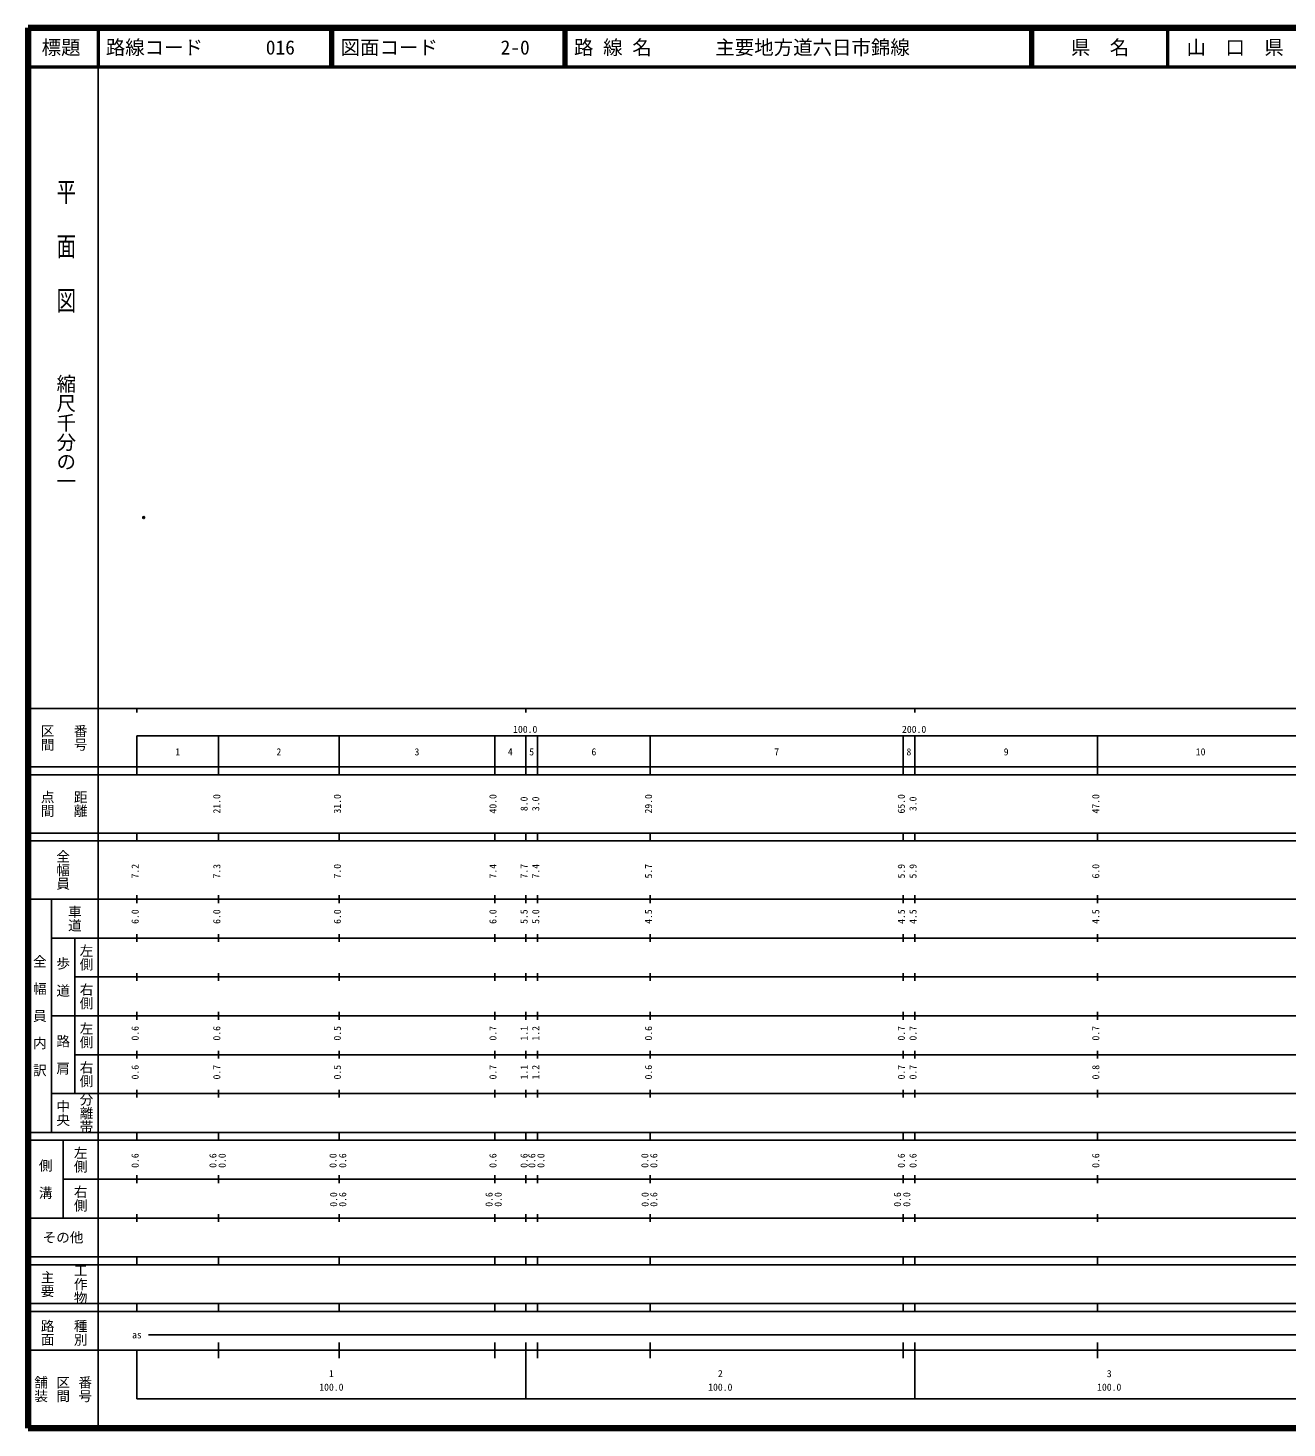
# Model space of a CAD drawing. Units: millimetres on the paper. Extents: x 40 to 680, y 20 to 380.
# Drawn here: x 40 to 363.7, y 20 to 380 of the extents above; entities that cross this region are included whole.
import ezdxf
from ezdxf.enums import TextEntityAlignment as Align

# ---------------------------------------------------------------- set-up
doc = ezdxf.new("R2010")
doc.units = ezdxf.units.MM
doc.header["$PDMODE"] = 32
doc.header["$PDSIZE"] = 0.5
doc.layers.add('M-OTRS', color=6, linetype='Continuous')
doc.layers.add('M-TTL-TXT', color=7, linetype='Continuous')
for name, color, linetype, lineweight in [('M-TTL', 2, 'Continuous', 140), ('M-TTL-BAND', 7, 'Continuous', 25), ('M-TTL-LINE', 7, 'Continuous', 50)]:
    doc.layers.add(name, color=color, linetype=linetype, lineweight=lineweight)
doc.styles.add('@ＭＳ ゴシック', font='')
doc.styles.add('ＭＳ ゴシック', font='')
doc.styles.get('@ＭＳ ゴシック').set_extended_font_data('@MS Gothic')
doc.styles.get('ＭＳ ゴシック').set_extended_font_data('MS Gothic')

msp = doc.modelspace()

# ---------------------------------------------------------------- linework, layer by layer
at = {"layer": 'M-OTRS'}
msp.add_point((69.744, 254.105), dxfattribs=at)
at = {"layer": 'M-TTL'}
for p, q in [((40, 380), (40, 20)), ((680, 380), (40, 380)), ((40, 20), (680, 20))]:
    msp.add_line(p, q, dxfattribs=at)
at = {"layer": 'M-TTL-BAND'}
for p, q in [((58, 370), (58, 20)), ((40, 205), (579, 205)), ((68, 205), (68, 204)), ((168, 205), (168, 204)), ((268, 205), (268, 204)), ((68, 198), (579, 198)), ((68, 198), (68, 188)), ((89, 188), (89, 198)), ((120, 188), (120, 198)), ((160, 188), (160, 198)), ((168, 188), (168, 198)), ((171, 188), (171, 198)), ((200, 188), (200, 198)), ((265, 188), (265, 198)), ((268, 188), (268, 198)), ((315, 188), (315, 198)), ((40, 190), (579, 190)), ((40, 188), (579, 188)), ((40, 173), (579, 173)), ((68, 171), (68, 173)), ((89, 171), (89, 173)), ((120, 171), (120, 173)), ((160, 171), (160, 173)), ((168, 171), (168, 173)), ((171, 171), (171, 173)), ((200, 171), (200, 173)), ((265, 171), (265, 173)), ((268, 171), (268, 173)), ((315, 171), (315, 173)), ((40, 171), (579, 171)), ((40, 156), (579, 156)), ((46, 96), (46, 156)), ((68, 155), (68, 157)), ((89, 155), (89, 157)), ((120, 155), (120, 157)), ((160, 155), (160, 157)), ((168, 155), (168, 157)), ((171, 155), (171, 157)), ((200, 155), (200, 157)), ((265, 155), (265, 157)), ((268, 155), (268, 157)), ((315, 155), (315, 157)), ((46, 146), (579, 146)), ((52, 146), (52, 106)), ((68, 145), (68, 147)), ((89, 145), (89, 147)), ((120, 145), (120, 147)), ((160, 145), (160, 147)), ((168, 145), (168, 147)), ((171, 145), (171, 147)), ((200, 145), (200, 147)), ((265, 145), (265, 147)), ((268, 145), (268, 147)), ((315, 145), (315, 147)), ((68, 135), (68, 137)), ((89, 135), (89, 137)), ((120, 135), (120, 137)), ((160, 135), (160, 137)), ((168, 135), (168, 137)), ((171, 135), (171, 137)), ((200, 135), (200, 137)), ((265, 135), (265, 137)), ((268, 135), (268, 137)), ((315, 135), (315, 137)), ((52, 136), (579, 136)), ((46, 126), (579, 126)), ((68, 125), (68, 127)), ((89, 125), (89, 127)), ((120, 125), (120, 127)), ((160, 125), (160, 127)), ((168, 125), (168, 127)), ((171, 125), (171, 127)), ((200, 125), (200, 127)), ((265, 125), (265, 127)), ((268, 125), (268, 127)), ((315, 125), (315, 127)), ((52, 116), (579, 116)), ((68, 115), (68, 117)), ((89, 115), (89, 117)), ((120, 115), (120, 117)), ((160, 115), (160, 117)), ((168, 115), (168, 117)), ((171, 115), (171, 117)), ((200, 115), (200, 117)), ((265, 115), (265, 117)), ((268, 115), (268, 117)), ((315, 115), (315, 117)), ((46, 106), (579, 106)), ((68, 105), (68, 107)), ((89, 105), (89, 107)), ((120, 105), (120, 107)), ((160, 105), (160, 107)), ((168, 105), (168, 107)), ((171, 105), (171, 107)), ((200, 105), (200, 107)), ((265, 105), (265, 107)), ((268, 105), (268, 107)), ((315, 105), (315, 107)), ((40, 96), (579, 96)), ((40, 94), (579, 94)), ((49, 94), (49, 74)), ((68, 94), (68, 96)), ((89, 94), (89, 96)), ((120, 94), (120, 96)), ((160, 94), (160, 96)), ((168, 94), (168, 96)), ((171, 94), (171, 96)), ((200, 94), (200, 96)), ((265, 94), (265, 96)), ((268, 94), (268, 96)), ((315, 94), (315, 96)), ((49, 84), (579, 84)), ((68, 83), (68, 85)), ((89, 83), (89, 85)), ((120, 83), (120, 85)), ((160, 83), (160, 85)), ((168, 83), (168, 85)), ((171, 83), (171, 85)), ((200, 83), (200, 85)), ((265, 83), (265, 85)), ((268, 83), (268, 85)), ((315, 83), (315, 85)), ((40, 74), (579, 74)), ((68, 73), (68, 75)), ((89, 73), (89, 75)), ((120, 73), (120, 75)), ((160, 73), (160, 75)), ((168, 73), (168, 75)), ((171, 73), (171, 75)), ((200, 73), (200, 75)), ((265, 73), (265, 75)), ((268, 73), (268, 75)), ((315, 73), (315, 75)), ((40, 64), (579, 64)), ((40, 62), (579, 62)), ((68, 62), (68, 64)), ((89, 62), (89, 64)), ((120, 62), (120, 64)), ((160, 62), (160, 64)), ((168, 62), (168, 64)), ((171, 62), (171, 64)), ((200, 62), (200, 64)), ((265, 62), (265, 64)), ((268, 62), (268, 64)), ((315, 62), (315, 64)), ((40, 52), (579, 52)), ((68, 50), (68, 52)), ((89, 50), (89, 52)), ((120, 50), (120, 52)), ((160, 50), (160, 52)), ((168, 50), (168, 52)), ((171, 50), (171, 52)), ((200, 50), (200, 52)), ((265, 50), (265, 52)), ((268, 50), (268, 52)), ((315, 50), (315, 52)), ((40, 50), (579, 50)), ((71, 44), (565, 44)), ((40, 40), (579, 40)), ((68, 40), (68, 27.5)), ((89, 38), (89, 42)), ((120, 38), (120, 42)), ((160, 38), (160, 42)), ((168, 27.5), (168, 42)), ((171, 38), (171, 42)), ((200, 38), (200, 42)), ((265, 38), (265, 42)), ((268, 27.5), (268, 42)), ((315, 38), (315, 42)), ((68, 27.5), (579, 27.5))]:
    msp.add_line(p, q, dxfattribs=at)
at = {"layer": 'M-TTL-LINE'}
for p, q in [((58, 380), (58, 370)), ((117.75, 380), (117.75, 370)), ((118.25, 380), (118.25, 370)), ((177.75, 380), (177.75, 370)), ((178.25, 380), (178.25, 370)), ((297.75, 380), (297.75, 370)), ((298.25, 380), (298.25, 370)), ((333, 380), (333, 370)), ((40, 370), (680, 370))]:
    msp.add_line(p, q, dxfattribs=at)

# ---------------------------------------------------------------- texts
at = {"layer": 'M-TTL-BAND', "style": '@ＭＳ ゴシック', "width": 1.4}
msp.add_text('平  面  図', height=3.666, rotation=270, dxfattribs=at).set_placement((49.777, 306.475), align=Align.MIDDLE_RIGHT)
at = {"layer": 'M-TTL-BAND', "style": '@ＭＳ ゴシック'}
msp.add_text('縮尺千分の一', height=3.666, rotation=270, dxfattribs=at).set_placement((49.777, 261.03), align=Align.MIDDLE_RIGHT)
for s, p in [('区間', (45, 197.5)), ('番号', (53.5, 197.5)), ('点間', (45, 180.5)), ('距離', (53.5, 180.5)), ('全幅員', (49, 163.5)), ('車道', (52, 151)), ('左側', (55, 141)), ('全\u3000幅\u3000員\u3000内\u3000訳', (43, 126)), ('歩\u3000道', (49, 136)), ('右側', (55, 131)), ('左側', (55, 121)), ('路\u3000肩', (49, 116)), ('右側', (55, 111)), ('分離帯', (55, 101)), ('中央', (49, 101)), ('左側', (53.5, 89)), ('側\u3000溝', (44.5, 84)), ('右側', (53.5, 79)), ('工作物', (53.5, 57)), ('主要', (45, 57)), ('路面', (45, 44.5)), ('種別', (53.5, 44.5)), ('舗装', (43.333, 30)), ('区間', (49, 30)), ('番号', (54.667, 30))]:
    msp.add_text(s, height=2.566, rotation=270, dxfattribs=at).set_placement(p, align=Align.MIDDLE_CENTER)
at = {"layer": 'M-TTL-BAND', "style": 'ＭＳ ゴシック'}
for s, p in [('100.0', (167.844, 198.195)), ('200.0', (267.844, 198.195)), ('1', (78.5, 192.405)), ('2', (104.5, 192.405)), ('3', (140, 192.405)), ('4', (164, 192.405)), ('5', (169.5, 192.405)), ('6', (185.5, 192.405)), ('7', (232.5, 192.405)), ('8', (266.5, 192.405)), ('9', (291.5, 192.405)), ('10', (341.5, 192.405)), ('as', (68, 42.5)), ('1', (118, 32.523)), ('2', (218, 32.523)), ('3', (318, 32.523)), ('100.0', (118, 29.033)), ('100.0', (218, 29.033)), ('100.0', (318, 29.033))]:
    msp.add_text(s, height=1.833, dxfattribs=at).set_placement(p, align=Align.BOTTOM_CENTER)
for s, p in [('21.0', (90, 180.5)), ('31.0', (121, 180.5)), ('40.0', (161, 180.5)), ('8.0', (169, 180.5)), ('3.0', (172, 180.5)), ('29.0', (201, 180.5)), ('65.0', (266, 180.5)), ('3.0', (269, 180.5)), ('47.0', (316, 180.5)), ('7.2', (69, 163.174)), ('7.3', (90, 163.174)), ('7.0', (121, 163.174)), ('7.4', (161, 163.174)), ('7.7', (169, 163.174)), ('7.4', (172, 163.174)), ('5.7', (201, 163.174)), ('5.9', (266, 163.174)), ('5.9', (269, 163.174)), ('6.0', (316, 163.174)), ('6.0', (69, 151.5)), ('6.0', (90, 151.5)), ('6.0', (121, 151.5)), ('6.0', (161, 151.5)), ('5.5', (169, 151.5)), ('5.0', (172, 151.5)), ('4.5', (201, 151.5)), ('4.5', (266, 151.5)), ('4.5', (269, 151.5)), ('4.5', (316, 151.5)), ('0.6', (69, 121.5)), ('0.6', (90, 121.5)), ('0.5', (121, 121.5)), ('0.7', (161, 121.5)), ('1.1', (169, 121.5)), ('1.2', (172, 121.5)), ('0.6', (201, 121.5)), ('0.7', (266, 121.5)), ('0.7', (269, 121.5)), ('0.7', (316, 121.5)), ('0.6', (69, 111.5)), ('0.7', (90, 111.5)), ('0.5', (121, 111.5)), ('0.7', (161, 111.5)), ('1.1', (169, 111.5)), ('1.2', (172, 111.5)), ('0.6', (201, 111.5)), ('0.7', (266, 111.5)), ('0.7', (269, 111.5)), ('0.8', (316, 111.5)), ('0.6', (69, 88.764)), ('0.6', (89, 88.764)), ('0.0', (91.371, 88.764)), ('0.0', (119.875, 88.764)), ('0.6', (122.37, 88.764)), ('0.6', (161, 88.764)), ('0.6', (169, 88.764)), ('0.6', (171, 88.764)), ('0.0', (173.336, 88.764)), ('0.0', (200.067, 88.764)), ('0.6', (202.37, 88.764)), ('0.6', (266, 88.764)), ('0.6', (269, 88.764)), ('0.6', (316, 88.764)), ('0.0', (120.043, 78.764)), ('0.6', (122.37, 78.764)), ('0.6', (160, 78.764)), ('0.0', (162.343, 78.764)), ('0.0', (200.128, 78.764)), ('0.6', (202.37, 78.764)), ('0.6', (265, 78.764)), ('0.0', (267.398, 78.764))]:
    msp.add_text(s, height=1.833, rotation=90, dxfattribs=at).set_placement(p, align=Align.BOTTOM_CENTER)
msp.add_text('その他', height=2.566, dxfattribs=at).set_placement((49, 69), align=Align.MIDDLE_CENTER)
at = {"layer": 'M-TTL-TXT', "style": 'ＭＳ ゴシック'}
for s, p in [('標題', (48.5, 375)), ('県\u3000名', (315.625, 375)), ('山\u3000口\u3000県', (350.375, 375))]:
    msp.add_text(s, height=3.666, dxfattribs=at).set_placement(p, align=Align.MIDDLE_CENTER)
for s, p in [('路線コード', (60, 375)), ('016', (101.142, 375)), ('図面コード', (120.38, 375)), ('2-0', (161.521, 375)), ('路 線 名', (180.38, 375)), ('主要地方道六日市錦線', (216.734, 375))]:
    msp.add_text(s, height=3.666, dxfattribs=at).set_placement(p, align=Align.MIDDLE_LEFT)

doc.saveas('drawing.dxf')
